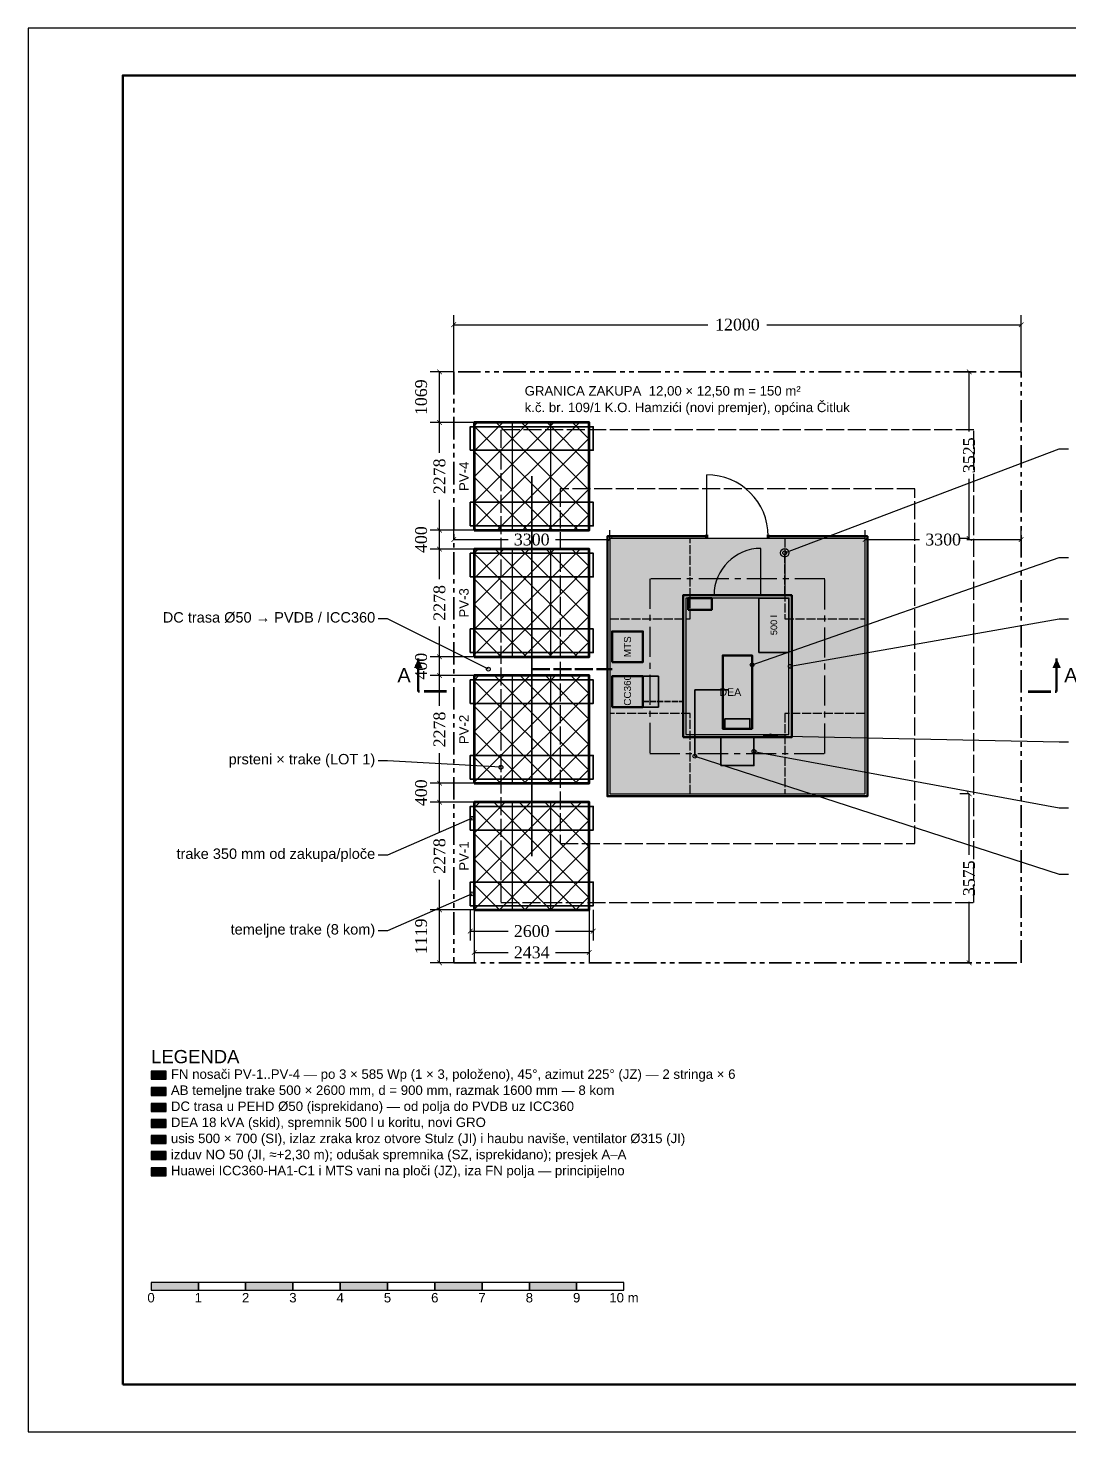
# Model space of a CAD drawing. Header units: millimetres. Extents: x 0 to 42000, y 0 to 29700.
# Drawn here: x 0 to 22031, y 0 to 29700 of the extents above; entities that cross this region are included whole.
import ezdxf
from ezdxf.enums import TextEntityAlignment as Align

# ---------------------------------------------------------------- set-up
doc = ezdxf.new("R2010")
doc.units = ezdxf.units.MM
for name, pattern in [('CENTER', [5.08, 3.175, -0.635, 0.635, -0.635]), ('DASHED', [1.524, 1.27, -0.254]), ('PHANTOM', [6.35, 3.175, -0.635, 0.635, -0.635, 0.635, -0.635])]:
    doc.linetypes.add(name, pattern=pattern)
for name, color, linetype in [('Agregat', 30, 'Continuous'), ('Izvod', 253, 'Continuous'), ('Kabal', 7, 'Continuous'), ('Konstrukcija', 5, 'Continuous'), ('Kote', 7, 'Continuous'), ('Legenda', 7, 'Continuous'), ('Novi1', 30, 'Continuous'), ('Objekat', 6, 'Continuous'), ('Ograda', 8, 'Continuous'), ('Okvir', 3, 'Continuous'), ('Orijentacija', 1, 'Continuous'), ('Osovina', 6, 'CENTER'), ('Panel', 110, 'Continuous'), ('Sakriveno', 15, 'Continuous'), ('Tekst', 253, 'Continuous'), ('Temelj', 32, 'Continuous'), ('Uzemljenje', 2, 'DASHED'), ('Ventilacija', 4, 'Continuous')]:
    doc.layers.add(name, color=color, linetype=linetype)
doc.styles.add('20', font='arial.ttf')
doc.styles.get("Standard").update_dxf_attribs({"font": 'times.ttf'})
doc.dimstyles.new('M 100', dxfattribs={"dimscale": 100, "dimtxt": 2.5, "dimasz": 1, "dimexe": 2, "dimexo": 0, "dimtad": 1, "dimdec": 0, "dimtxsty": 'Standard', "dimblk": 'ARCHTICK', "dimcen": 2.5, "dimazin": 3, "dimtfac": 1, "dimtmove": 0, "dimatfit": 3, "dimarcsym": 0})

# ---------------------------------------------------------------- blocks, each defined once
blk = doc.blocks.new('_ARCHTICK')
at = {"color": 0, "linetype": 'ByBlock', "const_width": 0.15}
blk.add_lwpolyline([(-0.5, -0.5), (0.5, 0.5)], dxfattribs=at)
blk = doc.blocks.new('*D3')
for p, q in [((9000, 22425), (9000, 23625)), ((21000, 22425), (21000, 23625)), ((9000, 23425), (14375, 23425)), ((15625, 23425), (21000, 23425))]:
    blk.add_line(p, q)
at = {"layer": 'Defpoints'}
for p in [(9000, 23425), (9000, 22425), (21000, 22425)]:
    blk.add_point(p, dxfattribs=at)
at = {"layer": 'Kote', "xscale": 100, "yscale": 100, "rotation": 180}
blk.add_blockref('_ARCHTICK', (9000, 23425), dxfattribs=at)
at = {"layer": 'Kote', "xscale": 100, "yscale": 100}
blk.add_blockref('_ARCHTICK', (21000, 23425), dxfattribs=at)
at = {"layer": 'Kote', "insert": (15000, 23425), "char_height": 250, "attachment_point": 5}
blk.add_mtext('12000', dxfattribs=at)
blk = doc.blocks.new('*D4')
for p, q in [((19900, 22425), (19700, 22425)), ((19900, 21162.5), (19900, 22425)), ((19900, 18900), (19900, 20162.5)), ((19900, 18900), (19700, 18900))]:
    blk.add_line(p, q)
at = {"layer": 'Defpoints'}
for p in [(19900, 22425), (19900, 18900), (19900, 18900)]:
    blk.add_point(p, dxfattribs=at)
at = {"layer": 'Kote', "xscale": 100, "yscale": 100}
for p, rotation in [((19900, 22425), 90), ((19900, 18900), 270)]:
    blk.add_blockref('_ARCHTICK', p, dxfattribs=dict(at, rotation=rotation))
at = {"layer": 'Kote', "insert": (19900, 20662.5), "char_height": 250, "attachment_point": 5, "rotation": 90}
blk.add_mtext('3525', dxfattribs=at)
blk = doc.blocks.new('*D5')
for p, q in [((19900, 13500), (19700, 13500)), ((19900, 12212.5), (19900, 13500)), ((19900, 9925), (19900, 11212.5)), ((19900, 9925), (19700, 9925))]:
    blk.add_line(p, q)
at = {"layer": 'Defpoints'}
for p in [(19900, 13500), (19900, 9925), (19900, 9925)]:
    blk.add_point(p, dxfattribs=at)
at = {"layer": 'Kote', "xscale": 100, "yscale": 100}
for p, rotation in [((19900, 13500), 90), ((19900, 9925), 270)]:
    blk.add_blockref('_ARCHTICK', p, dxfattribs=dict(at, rotation=rotation))
at = {"layer": 'Kote', "insert": (19900, 11712.5), "char_height": 250, "attachment_point": 5, "rotation": 90}
blk.add_mtext('3575', dxfattribs=at)
blk = doc.blocks.new('*D6')
for p, q in [((9000, 18878), (9000, 19078)), ((12300, 18878), (12300, 19078)), ((9000, 18878), (10150, 18878)), ((11150, 18878), (12300, 18878))]:
    blk.add_line(p, q)
at = {"layer": 'Defpoints'}
for p in [(9000, 18878), (9000, 18878), (12300, 18878)]:
    blk.add_point(p, dxfattribs=at)
at = {"layer": 'Kote', "xscale": 100, "yscale": 100, "rotation": 180}
blk.add_blockref('_ARCHTICK', (9000, 18878), dxfattribs=at)
at = {"layer": 'Kote', "xscale": 100, "yscale": 100}
blk.add_blockref('_ARCHTICK', (12300, 18878), dxfattribs=at)
at = {"layer": 'Kote', "insert": (10650, 18878), "char_height": 250, "attachment_point": 5}
blk.add_mtext('3300', dxfattribs=at)
blk = doc.blocks.new('*D7')
for p, q in [((17700, 18878), (17700, 19078)), ((21000, 18878), (21000, 19078)), ((17700, 18878), (18850, 18878)), ((19850, 18878), (21000, 18878))]:
    blk.add_line(p, q)
at = {"layer": 'Defpoints'}
for p in [(17700, 18878), (17700, 18878), (21000, 18878)]:
    blk.add_point(p, dxfattribs=at)
at = {"layer": 'Kote', "xscale": 100, "yscale": 100, "rotation": 180}
blk.add_blockref('_ARCHTICK', (17700, 18878), dxfattribs=at)
at = {"layer": 'Kote', "xscale": 100, "yscale": 100}
blk.add_blockref('_ARCHTICK', (21000, 18878), dxfattribs=at)
at = {"layer": 'Kote', "insert": (19350, 18878), "char_height": 250, "attachment_point": 5}
blk.add_mtext('3300', dxfattribs=at)
blk = doc.blocks.new('*D8')
for p, q in [((9433, 11044), (8500, 11044)), ((8700, 9925), (8700, 11044)), ((9000, 9925), (8500, 9925))]:
    blk.add_line(p, q)
at = {"layer": 'Defpoints'}
for p in [(9433, 11044), (8700, 9925), (9000, 9925)]:
    blk.add_point(p, dxfattribs=at)
at = {"layer": 'Kote', "xscale": 100, "yscale": 100}
for p, rotation in [((8700, 11044), 90), ((8700, 9925), 270)]:
    blk.add_blockref('_ARCHTICK', p, dxfattribs=dict(at, rotation=rotation))
at = {"layer": 'Kote', "insert": (8312.5, 10484.5), "char_height": 250, "attachment_point": 5, "rotation": 90}
blk.add_mtext('1119', dxfattribs=at)
blk = doc.blocks.new('*D9')
for p, q in [((9433, 13322), (8500, 13322)), ((8700, 12683), (8700, 13322)), ((8700, 11044), (8700, 11683)), ((9433, 11044), (8500, 11044))]:
    blk.add_line(p, q)
at = {"layer": 'Defpoints'}
for p in [(9433, 13322), (8700, 11044), (9433, 11044)]:
    blk.add_point(p, dxfattribs=at)
at = {"layer": 'Kote', "xscale": 100, "yscale": 100}
for p, rotation in [((8700, 13322), 90), ((8700, 11044), 270)]:
    blk.add_blockref('_ARCHTICK', p, dxfattribs=dict(at, rotation=rotation))
at = {"layer": 'Kote', "insert": (8700, 12183), "char_height": 250, "attachment_point": 5, "rotation": 90}
blk.add_mtext('2278', dxfattribs=at)
blk = doc.blocks.new('*D11')
for p, q in [((9433, 16000), (8500, 16000)), ((8700, 15361), (8700, 16000)), ((8700, 13722), (8700, 14361)), ((9433, 13722), (8500, 13722))]:
    blk.add_line(p, q)
at = {"layer": 'Defpoints'}
for p in [(9433, 16000), (8700, 13722), (9433, 13722)]:
    blk.add_point(p, dxfattribs=at)
at = {"layer": 'Kote', "xscale": 100, "yscale": 100}
for p, rotation in [((8700, 16000), 90), ((8700, 13722), 270)]:
    blk.add_blockref('_ARCHTICK', p, dxfattribs=dict(at, rotation=rotation))
at = {"layer": 'Kote', "insert": (8700, 14861), "char_height": 250, "attachment_point": 5, "rotation": 90}
blk.add_mtext('2278', dxfattribs=at)
blk = doc.blocks.new('*D13')
for p, q in [((9433, 18678), (8500, 18678)), ((8700, 18039), (8700, 18678)), ((8700, 16400), (8700, 17039)), ((9433, 16400), (8500, 16400))]:
    blk.add_line(p, q)
at = {"layer": 'Defpoints'}
for p in [(9433, 18678), (8700, 16400), (9433, 16400)]:
    blk.add_point(p, dxfattribs=at)
at = {"layer": 'Kote', "xscale": 100, "yscale": 100}
for p, rotation in [((8700, 18678), 90), ((8700, 16400), 270)]:
    blk.add_blockref('_ARCHTICK', p, dxfattribs=dict(at, rotation=rotation))
at = {"layer": 'Kote', "insert": (8700, 17539), "char_height": 250, "attachment_point": 5, "rotation": 90}
blk.add_mtext('2278', dxfattribs=at)
blk = doc.blocks.new('*D15')
for p, q in [((9433, 21356), (8500, 21356)), ((8700, 20717), (8700, 21356)), ((8700, 19078), (8700, 19717)), ((9433, 19078), (8500, 19078))]:
    blk.add_line(p, q)
at = {"layer": 'Defpoints'}
for p in [(9433, 21356), (8700, 19078), (9433, 19078)]:
    blk.add_point(p, dxfattribs=at)
at = {"layer": 'Kote', "xscale": 100, "yscale": 100}
for p, rotation in [((8700, 21356), 90), ((8700, 19078), 270)]:
    blk.add_blockref('_ARCHTICK', p, dxfattribs=dict(at, rotation=rotation))
at = {"layer": 'Kote', "insert": (8700, 20217), "char_height": 250, "attachment_point": 5, "rotation": 90}
blk.add_mtext('2278', dxfattribs=at)
blk = doc.blocks.new('*D16')
for p, q in [((9000, 22425), (8500, 22425)), ((8700, 21356), (8700, 22425)), ((9433, 21356), (8500, 21356))]:
    blk.add_line(p, q)
at = {"layer": 'Defpoints'}
for p in [(9000, 22425), (8700, 21356), (9433, 21356)]:
    blk.add_point(p, dxfattribs=at)
at = {"layer": 'Kote', "xscale": 100, "yscale": 100}
for p, rotation in [((8700, 22425), 90), ((8700, 21356), 270)]:
    blk.add_blockref('_ARCHTICK', p, dxfattribs=dict(at, rotation=rotation))
at = {"layer": 'Kote', "insert": (8312.5, 21890.5), "char_height": 250, "attachment_point": 5, "rotation": 90}
blk.add_mtext('1069', dxfattribs=at)
blk = doc.blocks.new('*D17')
for p, q in [((9350, 11044), (9350, 10394)), ((11950, 11044), (11950, 10394)), ((9350, 10594), (10150, 10594)), ((11150, 10594), (11950, 10594))]:
    blk.add_line(p, q)
at = {"layer": 'Defpoints'}
for p in [(9350, 11044), (11950, 11044), (9350, 10594)]:
    blk.add_point(p, dxfattribs=at)
at = {"layer": 'Kote', "xscale": 100, "yscale": 100, "rotation": 180}
blk.add_blockref('_ARCHTICK', (9350, 10594), dxfattribs=at)
at = {"layer": 'Kote', "xscale": 100, "yscale": 100}
blk.add_blockref('_ARCHTICK', (11950, 10594), dxfattribs=at)
at = {"layer": 'Kote', "insert": (10650, 10594), "char_height": 250, "attachment_point": 5}
blk.add_mtext('2600', dxfattribs=at)
blk = doc.blocks.new('*D18')
for p, q in [((9433, 11044), (9433, 9944)), ((11867, 11044), (11867, 9944)), ((9433, 10144), (10150, 10144)), ((11150, 10144), (11867, 10144))]:
    blk.add_line(p, q)
at = {"layer": 'Defpoints'}
for p in [(9433, 11044), (11867, 11044), (9433, 10144)]:
    blk.add_point(p, dxfattribs=at)
at = {"layer": 'Kote', "xscale": 100, "yscale": 100, "rotation": 180}
blk.add_blockref('_ARCHTICK', (9433, 10144), dxfattribs=at)
at = {"layer": 'Kote', "xscale": 100, "yscale": 100}
blk.add_blockref('_ARCHTICK', (11867, 10144), dxfattribs=at)
at = {"layer": 'Kote', "insert": (10650, 10144), "char_height": 250, "attachment_point": 5}
blk.add_mtext('2434', dxfattribs=at)

msp = doc.modelspace()

# ---------------------------------------------------------------- hatches: boundary and pattern name
at = {"layer": 'Konstrukcija'}
for points in [[(12900, 17800), (13400, 17800), (13400, 18300), (12900, 18300)], [(16600, 17800), (17100, 17800), (17100, 18300), (16600, 18300)], [(12900, 14100), (13400, 14100), (13400, 14600), (12900, 14600)], [(16600, 14100), (17100, 14100), (17100, 14600), (16600, 14600)]]:
    msp.add_hatch(color=5, dxfattribs=at).paths.add_polyline_path(points)
at = {"layer": 'Legenda'}
for color, points in [(110, [(2600, 7460), (2920, 7460), (2920, 7630), (2600, 7630)]), (32, [(2600, 7120), (2920, 7120), (2920, 7290), (2600, 7290)]), (2, [(2600, 6780), (2920, 6780), (2920, 6950), (2600, 6950)]), (30, [(2600, 6440), (2920, 6440), (2920, 6610), (2600, 6610)]), (4, [(2600, 6100), (2920, 6100), (2920, 6270), (2600, 6270)]), (1, [(2600, 5760), (2920, 5760), (2920, 5930), (2600, 5930)]), (30, [(2600, 5420), (2920, 5420), (2920, 5590), (2600, 5590)])]:
    msp.add_hatch(color=color, dxfattribs=at).paths.add_polyline_path(points)
at = {"layer": 'Novi1'}
for points in [[(13957.5, 17392.5), (14457.5, 17392.5), (14457.5, 17642.5), (13957.5, 17642.5)], [(12350, 16286), (13000, 16286), (13000, 16936), (12350, 16936)], [(12350, 15336), (13000, 15336), (13000, 15986), (12350, 15986)]]:
    msp.add_hatch(color=30, dxfattribs=at).paths.add_polyline_path(points)
at = {"layer": 'Objekat'}
for color, points in [(254, [(12300, 13500), (17700, 13500), (17700, 18900), (12300, 18900)]), (8, [(13850, 17642.5), (14505, 17642.5), (14505, 17702.5), (13850, 17702.5)]), (8, [(13850, 14757.5), (13910, 14757.5), (13910, 17642.5), (13850, 17642.5)]), (8, [(15495, 17642.5), (16150, 17642.5), (16150, 17702.5), (15495, 17702.5)]), (8, [(16090, 14757.5), (16150, 14757.5), (16150, 17642.5), (16090, 17642.5)]), (8, [(13850, 14697.5), (16150, 14697.5), (16150, 14757.5), (13850, 14757.5)])]:
    msp.add_hatch(color=color, dxfattribs=at).paths.add_polyline_path(points)
at = {"layer": 'Ograda'}
for points in [[(14315, 18915), (14385, 18915), (14385, 18985), (14315, 18985)], [(15615, 18915), (15685, 18915), (15685, 18985), (15615, 18985)]]:
    msp.add_hatch(color=8, dxfattribs=at).paths.add_polyline_path(points)
at = {"layer": 'Okvir'}
for points in [[(2600, 3000), (3600, 3000), (3600, 3160), (2600, 3160)], [(4600, 3000), (5600, 3000), (5600, 3160), (4600, 3160)], [(6600, 3000), (7600, 3000), (7600, 3160), (6600, 3160)], [(8600, 3000), (9600, 3000), (9600, 3160), (8600, 3160)], [(10600, 3000), (11600, 3000), (11600, 3160), (10600, 3160)]]:
    msp.add_hatch(color=7, dxfattribs=at).paths.add_polyline_path(points)
at = {"layer": 'Panel'}
h = msp.add_hatch(dxfattribs=at)
h.set_pattern_fill('ANSI37', scale=120)
h.paths.add_polyline_path([(9433, 19078), (11867, 19078), (11867, 21356), (9433, 21356)])
h = msp.add_hatch(dxfattribs=at)
h.set_pattern_fill('ANSI37', scale=120)
h.paths.add_polyline_path([(9433, 16400), (11867, 16400), (11867, 18678), (9433, 18678)])
h = msp.add_hatch(dxfattribs=at)
h.set_pattern_fill('ANSI37', scale=120)
h.paths.add_polyline_path([(9433, 13722), (11867, 13722), (11867, 16000), (9433, 16000)])
h = msp.add_hatch(dxfattribs=at)
h.set_pattern_fill('ANSI37', scale=120)
h.paths.add_polyline_path([(9433, 11044), (11867, 11044), (11867, 13322), (9433, 13322)])
at = {"layer": 'Ventilacija'}
for points in [[(16090, 15947.5), (16150, 15947.5), (16150, 16447.5), (16090, 16447.5)], [(14700, 14697.5), (15300, 14697.5), (15300, 14757.5), (14700, 14757.5)], [(15542.5, 14697.5), (15857.5, 14697.5), (15857.5, 14757.5), (15542.5, 14757.5)]]:
    msp.add_hatch(color=4, dxfattribs=at).paths.add_polyline_path(points)

# ---------------------------------------------------------------- linework, layer by layer
at = {"layer": 'Agregat', "color": 30, "lineweight": 35}
msp.add_lwpolyline([(15450, 16492.5), (16090, 16492.5), (16090, 17642.5), (15450, 17642.5)], close=True, dxfattribs=at)
at = {"layer": 'Agregat', "color": 30, "lineweight": 50}
msp.add_lwpolyline([(15310, 14877.5), (15310, 16427.5), (14690, 16427.5), (14690, 14877.5)], close=True, dxfattribs=at)
at = {"layer": 'Agregat', "color": 4, "lineweight": 35}
msp.add_lwpolyline([(15265, 14877.5), (15265, 15087.5), (14735, 15087.5), (14735, 14877.5)], close=True, dxfattribs=at)
at = {"layer": 'Izvod', "color": 8}
for points in [[(16000, 18600), (21800, 20800), (22000, 20800)], [(15310, 16227.5), (21800, 18500), (22000, 18500)], [(9733, 16136), (7600, 17200), (7400, 17200)], [(16120, 16197.5), (21800, 17200), (22000, 17200)], [(15700, 14727.5), (21800, 14600), (22000, 14600)], [(14100, 14297.5), (21800, 11800), (22000, 11800)], [(15350, 14397.5), (21800, 13200), (22000, 13200)], [(10000, 14061), (7600, 14200), (7400, 14200)], [(9390, 12983), (7600, 12200), (7400, 12200)], [(9390, 11383), (7600, 10600), (7400, 10600)]]:
    msp.add_lwpolyline(points, dxfattribs=at)
for centre in [(16000, 18600), (9733, 16136), (15310, 16227.5), (16120, 16197.5), (15700, 14727.5), (14100, 14297.5), (15350, 14397.5), (10000, 14061), (9390, 12983), (9390, 11383)]:
    msp.add_circle(centre, 40, dxfattribs=at)
at = {"layer": 'Kabal', "color": 2, "lineweight": 35}
msp.add_lwpolyline([(10650, 12183), (10650, 20217)], dxfattribs=at)
at = {"layer": 'Kabal', "color": 2, "linetype": 'DASHED', "lineweight": 50, "ltscale": 300}
msp.add_lwpolyline([(10650, 16136), (12350, 16136)], dxfattribs=at)
at = {"layer": 'Kabal', "color": 30, "linetype": 'DASHED', "lineweight": 35, "ltscale": 100}
msp.add_lwpolyline([(13000, 15456), (13850, 15456)], dxfattribs=at)
at = {"layer": 'Legenda', "color": 8}
for points in [[(2600, 7460), (2920, 7460), (2920, 7630), (2600, 7630)], [(2600, 7120), (2920, 7120), (2920, 7290), (2600, 7290)], [(2600, 6780), (2920, 6780), (2920, 6950), (2600, 6950)], [(2600, 6440), (2920, 6440), (2920, 6610), (2600, 6610)], [(2600, 6100), (2920, 6100), (2920, 6270), (2600, 6270)], [(2600, 5760), (2920, 5760), (2920, 5930), (2600, 5930)], [(2600, 5420), (2920, 5420), (2920, 5590), (2600, 5590)]]:
    msp.add_lwpolyline(points, close=True, dxfattribs=at)
at = {"layer": 'Novi1', "color": 30, "lineweight": 50}
for points in [[(13957.5, 17392.5), (14457.5, 17392.5), (14457.5, 17642.5), (13957.5, 17642.5)], [(12350, 16286), (13000, 16286), (13000, 16936), (12350, 16936)], [(12350, 15336), (13000, 15336), (13000, 15986), (12350, 15986)]]:
    msp.add_lwpolyline(points, close=True, dxfattribs=at)
at = {"layer": 'Novi1', "color": 30, "lineweight": 35}
msp.add_lwpolyline([(13000, 15336), (13330, 15336), (13330, 15986), (13000, 15986)], close=True, dxfattribs=at)
at = {"layer": 'Objekat', "color": 8}
msp.add_line((15495, 17702.5), (15495, 18692.5), dxfattribs=at)
msp.add_lwpolyline([(12300, 13500), (17700, 13500), (17700, 18900), (12300, 18900)], close=True, dxfattribs=at)
at = {"layer": 'Objekat', "color": 6, "lineweight": 50}
msp.add_lwpolyline([(13850, 14697.5), (16150, 14697.5), (16150, 17702.5), (13850, 17702.5)], close=True, dxfattribs=at)
at = {"layer": 'Objekat', "color": 6}
msp.add_lwpolyline([(13910, 14757.5), (16090, 14757.5), (16090, 17642.5), (13910, 17642.5)], close=True, dxfattribs=at)
at = {"layer": 'Objekat', "color": 8}
msp.add_arc((15495, 17702.5), 990, 90, 180, dxfattribs=at)
at = {"layer": 'Ograda', "color": 8}
msp.add_line((14350, 18950), (14350, 20250), dxfattribs=at)
at = {"layer": 'Ograda', "color": 8, "lineweight": 50}
msp.add_lwpolyline([(14350, 18950), (12250, 18950), (12250, 13450), (17750, 13450), (17750, 18950), (15650, 18950)], dxfattribs=at)
at = {"layer": 'Ograda', "color": 8}
msp.add_arc((14350, 18950), 1300, 0, 90, dxfattribs=at)
at = {"layer": 'Okvir', "color": 8}
msp.add_lwpolyline([(0, 0), (42000, 0), (42000, 29700), (0, 29700)], close=True, dxfattribs=at)
at = {"layer": 'Okvir', "lineweight": 50}
msp.add_lwpolyline([(2000, 1000), (41000, 1000), (41000, 28700), (2000, 28700)], close=True, dxfattribs=at)
at = {"layer": 'Okvir'}
for points in [[(2600, 3000), (3600, 3000), (3600, 3160), (2600, 3160)], [(3600, 3000), (4600, 3000), (4600, 3160), (3600, 3160)], [(4600, 3000), (5600, 3000), (5600, 3160), (4600, 3160)], [(5600, 3000), (6600, 3000), (6600, 3160), (5600, 3160)], [(6600, 3000), (7600, 3000), (7600, 3160), (6600, 3160)], [(7600, 3000), (8600, 3000), (8600, 3160), (7600, 3160)], [(8600, 3000), (9600, 3000), (9600, 3160), (8600, 3160)], [(9600, 3000), (10600, 3000), (10600, 3160), (9600, 3160)], [(10600, 3000), (11600, 3000), (11600, 3160), (10600, 3160)], [(11600, 3000), (12600, 3000), (12600, 3160), (11600, 3160)]]:
    msp.add_lwpolyline(points, close=True, dxfattribs=at)
at = {"layer": 'Osovina', "color": 8, "linetype": 'CENTER', "ltscale": 200}
msp.add_lwpolyline([(13150, 14350), (16850, 14350), (16850, 18050), (13150, 18050)], close=True, dxfattribs=at)
at = {"layer": 'Osovina', "color": 1, "lineweight": 50}
for points in [[(8250, 15661), (8250, 16361)], [(21750, 15661), (21750, 16361)]]:
    msp.add_lwpolyline(points, dxfattribs=at)
at = {"layer": 'Osovina', "color": 1, "linetype": 'CENTER', "lineweight": 70, "ltscale": 150}
for points in [[(8850, 15661), (8250, 15661)], [(21150, 15661), (21750, 15661)]]:
    msp.add_lwpolyline(points, dxfattribs=at)
at = {"layer": 'Osovina', "color": 1}
for points in [[(8160.3, 16160.1), (8250, 16361), (8339.7, 16160.1)], [(21660.3, 16160.1), (21750, 16361), (21839.7, 16160.1)]]:
    msp.add_solid(points, dxfattribs=at)
at = {"layer": 'Panel', "color": 8}
for p, q in [((10244.3, 19078), (10244.3, 21356)), ((11055.7, 19078), (11055.7, 21356)), ((10244.3, 16400), (10244.3, 18678)), ((11055.7, 16400), (11055.7, 18678)), ((10244.3, 13722), (10244.3, 16000)), ((11055.7, 13722), (11055.7, 16000)), ((10244.3, 11044), (10244.3, 13322)), ((11055.7, 11044), (11055.7, 13322))]:
    msp.add_line(p, q, dxfattribs=at)
at = {"layer": 'Panel', "color": 110, "lineweight": 70}
for points in [[(9433, 19078), (11867, 19078), (11867, 21356), (9433, 21356)], [(9433, 16400), (11867, 16400), (11867, 18678), (9433, 18678)], [(9433, 13722), (11867, 13722), (11867, 16000), (9433, 16000)], [(9433, 11044), (11867, 11044), (11867, 13322), (9433, 13322)]]:
    msp.add_lwpolyline(points, close=True, dxfattribs=at)
at = {"layer": 'Sakriveno', "color": 8, "linetype": 'PHANTOM', "lineweight": 35, "ltscale": 150}
msp.add_lwpolyline([(9000, 9925), (21000, 9925), (21000, 22425), (9000, 22425)], close=True, dxfattribs=at)
at = {"layer": 'Sakriveno', "color": 8, "linetype": 'DASHED', "ltscale": 150}
for points in [[(12300, 17200), (14000, 17200), (14000, 18900), (12300, 18900)], [(16000, 17200), (17700, 17200), (17700, 18900), (16000, 18900)], [(12300, 13500), (14000, 13500), (14000, 15200), (12300, 15200)], [(16000, 13500), (17700, 13500), (17700, 15200), (16000, 15200)]]:
    msp.add_lwpolyline(points, close=True, dxfattribs=at)
at = {"layer": 'Temelj', "color": 32, "lineweight": 35}
for points in [[(9350, 20767), (11950, 20767), (11950, 21267), (9350, 21267)], [(9350, 19167), (11950, 19167), (11950, 19667), (9350, 19667)], [(9350, 18089), (11950, 18089), (11950, 18589), (9350, 18589)], [(9350, 16489), (11950, 16489), (11950, 16989), (9350, 16989)], [(9350, 15411), (11950, 15411), (11950, 15911), (9350, 15911)], [(9350, 13811), (11950, 13811), (11950, 14311), (9350, 14311)], [(9350, 12733), (11950, 12733), (11950, 13233), (9350, 13233)], [(9350, 11133), (11950, 11133), (11950, 11633), (9350, 11633)]]:
    msp.add_lwpolyline(points, close=True, dxfattribs=at)
at = {"layer": 'Uzemljenje', "linetype": 'DASHED', "ltscale": 300}
for points in [[(10000, 11200), (20000, 11200), (20000, 21200), (10000, 21200)], [(11250, 12450), (18750, 12450), (18750, 19950), (11250, 19950)]]:
    msp.add_lwpolyline(points, close=True, dxfattribs=at)
at = {"layer": 'Ventilacija', "color": 1, "linetype": 'DASHED', "lineweight": 35, "ltscale": 150}
msp.add_lwpolyline([(16000, 17702.5), (16000, 18600)], dxfattribs=at)
at = {"layer": 'Ventilacija', "color": 1, "lineweight": 35}
msp.add_lwpolyline([(14810, 15697.5), (14100, 15697.5), (14100, 14297.5)], dxfattribs=at)
at = {"layer": 'Ventilacija', "color": 4, "lineweight": 35}
msp.add_lwpolyline([(14650, 14097.5), (15350, 14097.5), (15350, 14697.5), (14650, 14697.5)], close=True, dxfattribs=at)
at = {"layer": 'Ventilacija', "color": 1}
msp.add_circle((16000, 18600), 90, dxfattribs=at)

# ---------------------------------------------------------------- texts
at = {"layer": 'Izvod', "color": 7, "style": '20'}
for s, p in [('DC trasa Ø50 → PVDB / ICC360', (7340, 17123)), ('prsteni × trake (LOT 1)', (7340, 14123)), ('trake 350 mm od zakupa/ploče', (7340, 12123)), ('temeljne trake (8 kom)', (7340, 10523))]:
    msp.add_text(s, height=220, dxfattribs=at).set_placement(p, align=Align.RIGHT)
at = {"layer": 'Legenda', "color": 7, "style": '20'}
for s, height, p in [('LEGENDA', 280, (2600, 7800)), ('FN nosači PV-1..PV-4 — po 3 × 585 Wp (1 × 3, položeno), 45°, azimut 225° (JZ) — 2 stringa × 6', 200, (3020, 7470)), ('AB temeljne trake 500 × 2600 mm, d = 900 mm, razmak 1600 mm — 8 kom', 200, (3020, 7130)), ('DC trasa u PEHD Ø50 (isprekidano) — od polja do PVDB uz ICC360', 200, (3020, 6790)), ('DEA 18 kVA (skid), spremnik 500 l u koritu, novi GRO', 200, (3020, 6450)), ('usis 500 × 700 (SI), izlaz zraka kroz otvore Stulz (JI) i haubu naviše, ventilator Ø315 (JI)', 200, (3020, 6110)), ('izduv NO 50 (JI, ≈+2,30 m); odušak spremnika (SZ, isprekidano); presjek A–A', 200, (3020, 5770)), ('Huawei ICC360-HA1-C1 i MTS vani na ploči (JZ), iza FN polja — principijelno', 200, (3020, 5430))]:
    msp.add_text(s, height=height, dxfattribs=at).set_placement(p)
at = {"layer": 'Okvir', "color": 8, "style": '20'}
for s, p in [('0', (2600, 2740)), ('1', (3600, 2740)), ('2', (4600, 2740)), ('3', (5600, 2740)), ('4', (6600, 2740)), ('5', (7600, 2740)), ('6', (8600, 2740)), ('7', (9600, 2740)), ('8', (10600, 2740)), ('9', (11600, 2740)), ('10 m', (12600, 2740))]:
    msp.add_text(s, height=200, dxfattribs=at).set_placement(p, align=Align.CENTER)
at = {"layer": 'Orijentacija', "color": 1, "style": '20'}
for p in [(7950, 16011), (22050, 16011)]:
    msp.add_text('A', height=300, dxfattribs=at).set_placement(p, align=Align.MIDDLE_CENTER)
at = {"layer": 'Tekst', "color": 8, "style": '20'}
for s, p in [('GRANICA ZAKUPA  12,00 × 12,50 m = 150 m²', (10500, 21925)), ('k.č. br. 109/1 K.O. Hamzići (novi premjer), općina Čitluk', (10500, 21575))]:
    msp.add_text(s, height=200, dxfattribs=at).set_placement(p)
at = {"layer": 'Tekst', "color": 7, "style": '20'}
for s, height, p in [('PV-4', 200, (9216.5, 20217)), ('PV-3', 200, (9216.5, 17539)), ('500 l', 140, (15770, 17067.5)), ('MTS', 150, (12675, 16611)), ('ICC360', 150, (12675, 15661)), ('PV-2', 200, (9216.5, 14861)), ('PV-1', 200, (9216.5, 12183))]:
    msp.add_text(s, height=height, rotation=90, dxfattribs=at).set_placement(p, align=Align.MIDDLE_CENTER)
msp.add_text('DEA', height=160, dxfattribs=at).set_placement((14850, 15652.5), align=Align.MIDDLE_CENTER)

# ---------------------------------------------------------------- dimensions: what is measured, and where the dimension line sits
at = {"layer": 'Kote'}
for base, p1, p2, picture, middle in [((9000, 23425), (9000, 22425), (21000, 22425), '*D3', (15000, 23425)), ((9000, 18878), (9000, 18878), (12300, 18878), '*D6', (10650, 18878)), ((17700, 18878), (17700, 18878), (21000, 18878), '*D7', (19350, 18878)), ((9350, 10594), (9350, 11044), (11950, 11044), '*D17', (10650, 10594)), ((9433, 10144), (9433, 11044), (11867, 11044), '*D18', (10650, 10144))]:
    dim = msp.add_linear_dim(base=base, p1=p1, p2=p2, dimstyle='M 100', dxfattribs=at)
    dim.commit()
    dim.dimension.update_dxf_attribs({"geometry": picture, "text_midpoint": middle})
for base, p1, p2, text, picture, middle in [((8700, 21356), (9433, 21356), (9000, 22425), '1069', '*D16', (8312.5, 21890.5)), ((8700, 19078), (9433, 19078), (9433, 21356), '2278', '*D15', (8700, 20217)), ((8700, 16400), (9433, 16400), (9433, 18678), '2278', '*D13', (8700, 17539)), ((8700, 13722), (9433, 13722), (9433, 16000), '2278', '*D11', (8700, 14861)), ((8700, 11044), (9433, 11044), (9433, 13322), '2278', '*D9', (8700, 12183)), ((8700, 9925), (9000, 9925), (9433, 11044), '1119', '*D8', (8312.5, 10484.5))]:
    dim = msp.add_linear_dim(base=base, p1=p1, p2=p2, angle=90, text=text, dimstyle='M 100', dxfattribs=at)
    dim.commit()
    dim.dimension.update_dxf_attribs({"geometry": picture, "text_midpoint": middle})
for base, p1, p2, picture, middle in [((19900, 18900), (19900, 18900), (19900, 22425), '*D4', (19900, 20662.5)), ((19900, 9925), (19900, 9925), (19900, 13500), '*D5', (19900, 11712.5))]:
    dim = msp.add_linear_dim(base=base, p1=p1, p2=p2, angle=90, dimstyle='M 100', dxfattribs=at)
    dim.commit()
    dim.dimension.update_dxf_attribs({"geometry": picture, "text_midpoint": middle})
for base, p1, p2 in [((8700, 18678), (9433, 18678), (9433, 19078)), ((8700, 16000), (9433, 16000), (9433, 16400)), ((8700, 13322), (9433, 13322), (9433, 13722))]:
    msp.add_linear_dim(base=base, p1=p1, p2=p2, angle=90, text='400', dimstyle='M 100', dxfattribs=at).render()

doc.saveas('drawing.dxf')
